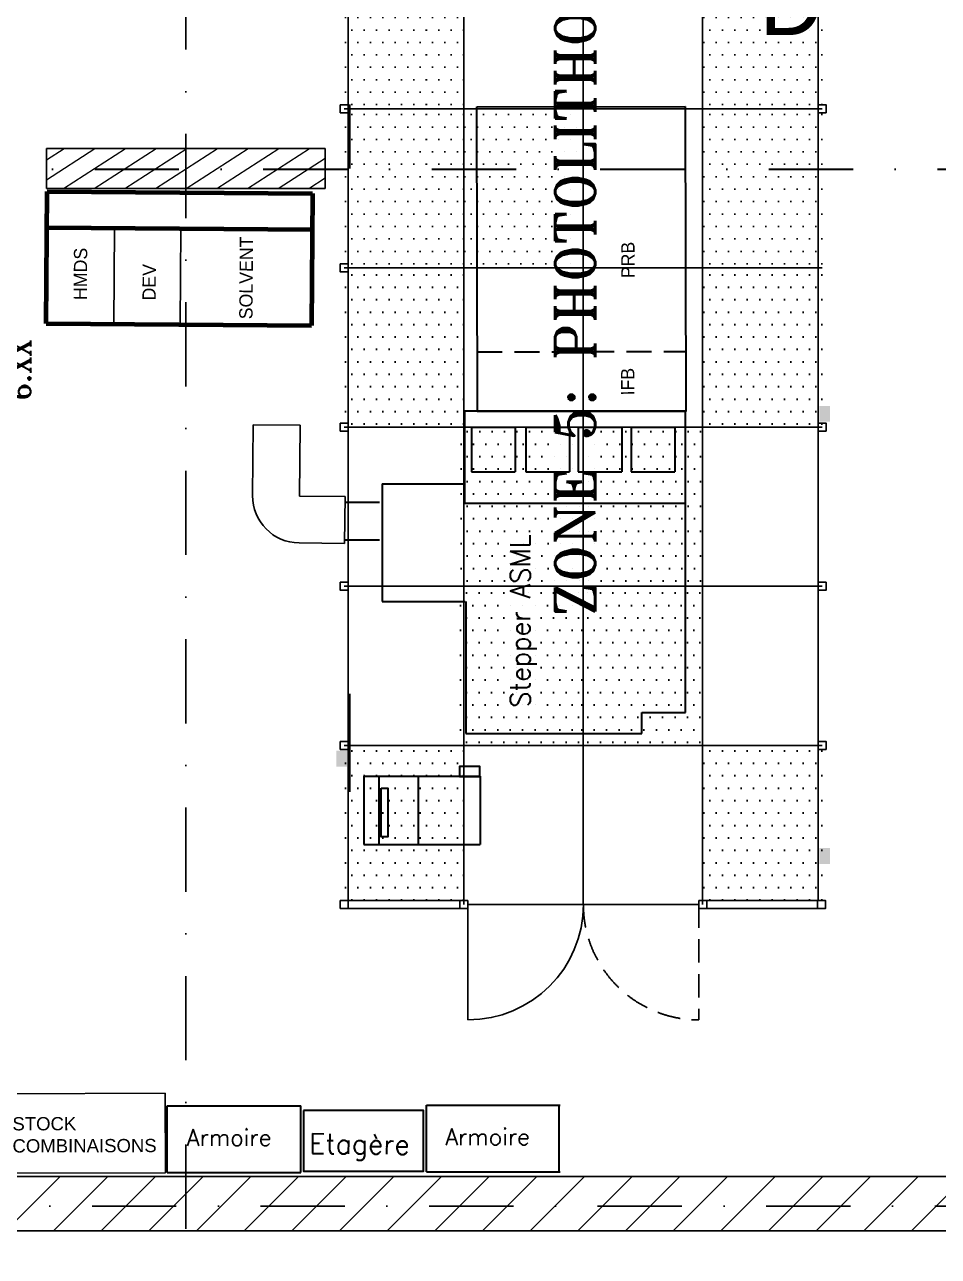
# Model space of a CAD drawing. Header units: millimetres. Extents: x -15291 to 293567, y -98510 to 49398.
# Drawn here: x 17101 to 23987, y 16047 to 25334 of the extents above; entities that cross this region are included whole.
import ezdxf
from ezdxf.enums import TextEntityAlignment as Align

# ---------------------------------------------------------------- set-up
doc = ezdxf.new("R2010")
doc.units = ezdxf.units.MM
doc.header["$LTSCALE"] = 50
doc.header["$MEASUREMENT"] = 0
for name, pattern in [('AUSGEZOGEN', [0]), ('GESTRICHELT', [0.75, 0.5, -0.25]), ('HIDDEN', [0.375, 0.25, -0.125]), ('STRICHPUNKT', [25.4, 12.7, -6.35, 0, -6.35])]:
    doc.linetypes.add(name, pattern=pattern)
doc.layers.get('0').update_dxf_attribs({"linetype": 'AUSGEZOGEN'})
doc.layers.add('AM_8', color=1, linetype='CONTINUOUS', lineweight=15)
for name, color, linetype in [('AXEN', 3, 'STRICHPUNKT'), ('AXNR', 3, 'CONTINUOUS'), ('BA01', 7, 'AUSGEZOGEN'), ('EL01', 7, 'AUSGEZOGEN'), ('EQUIP1', 7, 'AUSGEZOGEN'), ('FFU', 4, 'CONTINUOUS'), ('RASTER', 30, 'AUSGEZOGEN'), ('RW01', 4, 'AUSGEZOGEN'), ('RW02', 4, 'AUSGEZOGEN'), ('RWTEXT', 7, 'CONTINUOUS')]:
    doc.layers.add(name, color=color, linetype=linetype)
doc.styles.add('ROMANS8', font='ROMANS.SHX')
doc.styles.add('ROMANT', font='romant', dxfattribs={"height": 400})

# ---------------------------------------------------------------- blocks, each defined once
blk = doc.blocks.new('*X3')
at = {"color": 0}
for p, q in [((16958.4, 16240), (17368.4, 16650)), ((17317.6, 16240), (17727.6, 16650)), ((17676.8, 16240), (18086.8, 16650)), ((18036.1, 16240), (18446.1, 16650)), ((18395.3, 16240), (18805.3, 16650)), ((18754.5, 16240), (19164.5, 16650)), ((19113.7, 16240), (19523.7, 16650)), ((19472.9, 16240), (19882.9, 16650)), ((19832.1, 16240), (20242.1, 16650)), ((20191.3, 16240), (20601.3, 16650)), ((20550.5, 16240), (20960.5, 16650)), ((20909.7, 16240), (21319.7, 16650)), ((21268.9, 16240), (21678.9, 16650)), ((21628.2, 16240), (22038.2, 16650)), ((21987.4, 16240), (22397.4, 16650)), ((22346.6, 16240), (22756.6, 16650)), ((22705.8, 16240), (23115.8, 16650)), ((23065, 16240), (23475, 16650)), ((23424.2, 16240), (23834.2, 16650)), ((23783.4, 16240), (24193.4, 16650))]:
    blk.add_line(p, q, dxfattribs=at)

msp = doc.modelspace()

# ---------------------------------------------------------------- hatches: boundary and pattern name
at = {"layer": 'AM_8'}
h = msp.add_hatch(dxfattribs=at)
h.set_pattern_fill('ANSI31', color=0, scale=1000, angle=347.75062, style=0)
h.set_pattern_definition([(32.7506, (0, -2100.06), (-67.62294, 105.12915), [])])
h.paths.add_polyline_path([(19365, 24399.9), (17265, 24399.9), (17265, 24099.9), (19365, 24099.9)])
at = {"layer": 'FFU'}
h = msp.add_hatch(dxfattribs=at)
h.set_pattern_fill('DOTS,_I', color=256, scale=1500, style=2)
h.set_pattern_definition([(0, (-29700, -4800), (46.875, 93.75), [0, -93.75])])
h.paths.add_polyline_path([(19510, 24700), (20410, 24700), (20410, 25900), (19510, 25900)])
h = msp.add_hatch(dxfattribs=at)
h.set_pattern_fill('DOTS,_I', color=256, scale=1500, style=2)
h.set_pattern_definition([(0, (-27000, -4800), (46.875, 93.75), [0, -93.75])])
h.paths.add_polyline_path([(22210, 24700), (23110, 24700), (23110, 25900), (22210, 25900)])
h = msp.add_hatch(dxfattribs=at)
h.set_pattern_fill('DOTS,_I', color=256, scale=1500, style=2)
h.set_pattern_definition([(0, (-29700, -6000), (46.875, 93.75), [0, -93.75])])
h.paths.add_polyline_path([(19510, 23500), (20410, 23500), (20410, 24700), (19510, 24700)])
h = msp.add_hatch(dxfattribs=at)
h.set_pattern_fill('DOTS,_I', color=256, scale=1500, style=2)
h.set_pattern_definition([(0, (-28800, -6000), (46.875, 93.75), [0, -93.75])])
h.paths.add_polyline_path([(20410, 23500), (21310, 23500), (21310, 24700), (20410, 24700)])
h = msp.add_hatch(dxfattribs=at)
h.set_pattern_fill('DOTS,_I', color=256, scale=1500, style=2)
h.set_pattern_definition([(0, (-27000, -6000), (46.875, 93.75), [0, -93.75])])
h.paths.add_polyline_path([(22210, 23500), (23110, 23500), (23110, 24700), (22210, 24700)])
at = {"layer": 'FFU', "lineweight": 30}
h = msp.add_hatch(dxfattribs=at)
h.set_pattern_fill('DOTS,_I', color=256, scale=1500, style=2)
h.set_pattern_definition([(0, (-29699.97, -7207.49), (46.875, 93.75), [0, -93.75])])
h.paths.add_polyline_path([(19510, 22292.5), (20410, 22292.5), (20410, 23492.5), (19510, 23492.5)])
h = msp.add_hatch(dxfattribs=at)
h.set_pattern_fill('DOTS,_I', color=256, scale=1500, style=2)
h.set_pattern_definition([(0, (-27000, -7207.49), (46.875, 93.75), [0, -93.75])])
h.paths.add_polyline_path([(22210, 22292.5), (23110, 22292.5), (23110, 23492.5), (22210, 23492.5)])
h = msp.add_hatch(dxfattribs=at)
h.set_pattern_fill('DOTS,_I', color=256, scale=1500, style=2)
h.set_pattern_definition([(0, (-28829.33, -8390.53), (46.875, 93.75), [0, -93.75])])
h.paths.add_polyline_path([(20380.7, 21109.5), (21280.7, 21109.5), (21280.7, 22309.5), (20380.7, 22309.5)])
h = msp.add_hatch(dxfattribs=at)
h.set_pattern_fill('DOTS,_I', color=256, scale=1500, style=2)
h.set_pattern_definition([(0, (-27914.665, -8390.53), (46.875, 93.75), [0, -93.75])])
h.paths.add_polyline_path([(21295.3, 21109.5), (22195.3, 21109.5), (22195.3, 22309.5), (21295.3, 22309.5)])
h = msp.add_hatch(dxfattribs=at)
h.set_pattern_fill('DOTS,_I', color=256, scale=1500, style=2)
h.set_pattern_definition([(0, (-28834.22, -9606.9), (46.875, 93.75), [0, -93.75])])
h.paths.add_polyline_path([(20375.8, 19893.1), (21275.8, 19893.1), (21275.8, 21093.1), (20375.8, 21093.1)])
h = msp.add_hatch(dxfattribs=at)
h.set_pattern_fill('DOTS,_I', color=256, scale=1500, style=2)
h.set_pattern_definition([(0, (-27919.56, -9606.9), (46.875, 93.75), [0, -93.75])])
h.paths.add_polyline_path([(21290.4, 19893.1), (22190.4, 19893.1), (22190.4, 21093.1), (21290.4, 21093.1)])
h = msp.add_hatch(dxfattribs=at)
h.set_pattern_fill('DOTS,_I', color=256, scale=1500, style=2)
h.set_pattern_definition([(0, (-29699.97, -10797.03), (46.875, 93.75), [0, -93.75])])
h.paths.add_polyline_path([(19510, 18703), (20410, 18703), (20410, 19903), (19510, 19903)])
h = msp.add_hatch(dxfattribs=at)
h.set_pattern_fill('DOTS,_I', color=256, scale=1500, style=2)
h.set_pattern_definition([(0, (-27000, -10797.03), (46.875, 93.75), [0, -93.75])])
h.paths.add_polyline_path([(22210, 18703), (23110, 18703), (23110, 19903), (22210, 19903)])

# ---------------------------------------------------------------- linework, layer by layer
at = {"lineweight": 30}
for p, q in [((20507.5, 24713.9), (22077.5, 24718.1)), ((20513.6, 22413.9), (20507.5, 24713.9)), ((22077.5, 24718.1), (22083.6, 22418.1)), ((22083.6, 22418.1), (20513.6, 22413.9))]:
    msp.add_line(p, q, dxfattribs=at)
at = {"color": 0, "lineweight": 80}
for p, q in [((17262.8, 23081.5), (17270.2, 24076.5)), ((17270.2, 24076.5), (19270.1, 24061.6)), ((19270.1, 24061.6), (19262.8, 23066.6)), ((17268.2, 23804.2), (19268.1, 23789.3)), ((17262.8, 23081.5), (19262.8, 23066.6))]:
    msp.add_line(p, q, dxfattribs=at)
at = {"color": 0, "linetype": 'HIDDEN', "ltscale": 500}
msp.add_line((17772.7, 23077.7), (17778, 23800.4), dxfattribs=at)
at = {"color": 0, "linetype": 'HIDDEN', "ltscale": 200}
msp.add_line((18274, 23074), (18279.4, 23796.7), dxfattribs=at)
at = {"linetype": 'HIDDEN', "lineweight": 30, "ltscale": 15}
msp.add_line((20512.4, 22866.4), (22082.4, 22870.6), dxfattribs=at)
for p, q in [((18819.4, 21782.9), (18824.2, 22318.1)), ((18824.2, 22318.1), (19177.6, 22314.9)), ((19172.8, 21779.7), (19177.6, 22314.9)), ((19515.9, 21776.6), (19172.8, 21779.7)), ((19512.7, 21423.2), (19515.9, 21776.6)), ((19512.7, 21423.2), (19169.6, 21426.3))]:
    msp.add_line(p, q)
msp.add_arc((19172.8, 21779.7), 353.4, 179.48044, 269.48044)
at = {"layer": 'AXEN', "linetype": 'STRICHPUNKT'}
for p, q in [((18315, 37212.3), (18315, 14381.6)), ((2367.7, 16425), (56565, 16425))]:
    msp.add_line(p, q, dxfattribs=at)
at = {"layer": 'AXEN', "linetype": 'STRICHPUNKT', "lineweight": 30}
msp.add_line((2387.8, 24243.7), (56565, 24243.7), dxfattribs=at)
at = {"layer": 'BA01', "color": 7}
for p, q in [((17265, 24400), (19365, 24400)), ((17265, 24400), (17265, 24100)), ((19365, 24400), (19365, 24100)), ((19365, 24400), (19365, 24100)), ((19365, 24400), (19365, 24100)), ((17265, 24100), (19365, 24100))]:
    msp.add_line(p, q, dxfattribs=at)
at = {"layer": 'BA01'}
for p, q in [((7968.5, 16650), (56143.5, 16650)), ((23515, 16240), (55940, 16240))]:
    msp.add_line(p, q, dxfattribs=at)
msp.add_lwpolyline([(18160.7, 17277.2), (18162.4, 16677.2), (16952.4, 16673.7), (16950.7, 17273.7)], close=True, dxfattribs=at)
at = {"layer": 'EL01', "linetype": 'Continuous', "lineweight": 30}
for p, q in [((19549.8, 24732.4), (19549.8, 24248.7)), ((19549.1, 20288.7), (19549.1, 19549)), ((18176.4, 16679.3), (18176.4, 17181.8)), ((18176.4, 17181.8), (19182.2, 17181.8)), ((19182.2, 16679.3), (19182.2, 17181.8)), ((20129.9, 16684.8), (20129.9, 17187.4)), ((20129.9, 17187.4), (21135.7, 17187.4)), ((21129.6, 16684.8), (21129.6, 17187.4)), ((18176.4, 16679.3), (19182.2, 16679.3)), ((20129.9, 16684.8), (21135.7, 16684.8))]:
    msp.add_line(p, q, dxfattribs=at)
at = {"layer": 'EL01', "color": 0, "linetype": 'Continuous', "lineweight": 30}
for p, q in [((22080.7, 22418.9), (20415.1, 22418.9)), ((20415.1, 22418.9), (20415.1, 21723.9)), ((22080.7, 21723.9), (22080.7, 22418.9)), ((20469.4, 22299.3), (20469.4, 21963)), ((20469.4, 22299.3), (20798.3, 22299.3)), ((20798.3, 22299.3), (20798.3, 21963)), ((20877.4, 22299.3), (20877.4, 21963)), ((20877.4, 22299.3), (21206.4, 22299.3)), ((21206.4, 22299.3), (21206.4, 21963)), ((21273.3, 22299.3), (21273.3, 21963)), ((21273.3, 22299.3), (21602.2, 22299.3)), ((21602.2, 22299.3), (21602.2, 21963)), ((21671.1, 22299.3), (21671.1, 21963)), ((21671.1, 22299.3), (22000.1, 22299.3)), ((22000.1, 22299.3), (22000.1, 21963)), ((20469.4, 21963), (20798.3, 21963)), ((20877.4, 21963), (21206.4, 21963)), ((21273.3, 21963), (21602.2, 21963)), ((21671.1, 21963), (22000.1, 21963)), ((19795.2, 21871), (19795.2, 20984.1)), ((19795.2, 21871), (20408.1, 21871)), ((19515.9, 21734.9), (19776.3, 21734.9)), ((22080.7, 21723.9), (20404.9, 21723.9)), ((22080.7, 20147.2), (22080.7, 21723.9)), ((19515.9, 21450.9), (19776.3, 21450.9)), ((19795.2, 20984.1), (20419.8, 20984.1)), ((20426.5, 20984.1), (20426.5, 19990.2)), ((21751.7, 19990.2), (21751.7, 20147.2)), ((21751.7, 20147.2), (22080.7, 20147.2)), ((20426.5, 19990.2), (21751.7, 19990.2)), ((19657.2, 19666.7), (20532.8, 19666.7)), ((19657.2, 19666.7), (19657.2, 19153.7)), ((19769.1, 19666.7), (19769.1, 19153.7)), ((20066.5, 19666.7), (20066.5, 19153.7)), ((20532.8, 19666.7), (20532.8, 19153.7)), ((19657.2, 19153.7), (20532.8, 19153.7))]:
    msp.add_line(p, q, dxfattribs=at)
for points in [[(20376.9, 19666.5), (20531, 19666.5), (20531, 19741.2), (20376.9, 19741.2)], [(19786.7, 19577.8), (19838, 19577.8), (19838, 19209.6), (19786.7, 19209.6)]]:
    msp.add_lwpolyline(points, close=True, dxfattribs=at)
at = {"layer": 'EL01', "linetype": 'Continuous', "lineweight": 30}
msp.add_lwpolyline([(19201.5, 17147.3), (19201.5, 16688.2), (20108.1, 16688.2), (20108.1, 17147.3)], close=True, dxfattribs=at)
at = {"layer": 'EL01', "color": 7}
for points in [[(23170, 22460), (23170, 22340), (23090, 22460), (23090, 22340)], [(19530, 19860), (19530, 19740), (19450, 19860), (19450, 19740)], [(23170, 19126.2), (23170, 19006.2), (23090, 19126.2), (23090, 19006.2)]]:
    msp.add_solid(points, dxfattribs=at)
at = {"layer": 'EQUIP1'}
msp.add_line((23515, 16240), (2288.1, 16240), dxfattribs=at)
at = {"layer": 'RASTER'}
for p, q in [((20410, 18700), (20410, 31900)), ((21310, 18700), (21310, 31900)), ((22210, 18700), (22210, 31900)), ((19510, 24700), (23110, 24700)), ((19510, 23500), (23110, 23500)), ((19510, 22300), (23110, 22300)), ((19510, 21100), (23110, 21100)), ((19510, 19900), (23110, 19900))]:
    msp.add_line(p, q, dxfattribs=at)
at = {"layer": 'RW01'}
for p, q in [((19540, 18730), (19540, 31900.9)), ((23080, 18730), (23080, 31900.9)), ((20380, 18730), (19540, 18730)), ((20380, 18670), (19540, 18670)), ((23076.5, 18730), (22236.5, 18730)), ((23076.5, 18670), (22236.5, 18670))]:
    msp.add_line(p, q, dxfattribs=at)
at = {"layer": 'RW01', "flags": 128}
for points in [[(19480, 24730), (19480, 24670), (19540, 24670), (19540, 24730)], [(23080, 24670), (23140, 24670), (23140, 24730), (23080, 24730)], [(19480, 23530), (19480, 23470), (19540, 23470), (19540, 23530)], [(19480, 22330), (19480, 22270), (19540, 22270), (19540, 22330)], [(23080, 22270), (23140, 22270), (23140, 22330), (23080, 22330)], [(19480, 21130), (19480, 21070), (19540, 21070), (19540, 21130)], [(23080, 21070), (23140, 21070), (23140, 21130), (23080, 21130)], [(19480, 19930), (19480, 19870), (19540, 19870), (19540, 19930)], [(23080, 19870), (23140, 19870), (23140, 19930), (23080, 19930)], [(19480, 18730), (19480, 18670), (19540, 18670), (19540, 18730)], [(20380, 18730), (20380, 18670), (20440, 18670), (20440, 18730)], [(22181.8, 18670), (22241.8, 18670), (22241.8, 18730), (22181.8, 18730)], [(23076.5, 18730), (23076.5, 18670), (23136.5, 18670), (23136.5, 18730)]]:
    msp.add_lwpolyline(points, close=True, dxfattribs=at)
at = {"layer": 'RW02'}
for q in [(22181.8, 18700), (20441.8, 17830)]:
    msp.add_line((20441.8, 18700), q, dxfattribs=at)
at = {"layer": 'RW02', "linetype": 'GESTRICHELT', "ltscale": 7}
msp.add_line((22181.8, 18700), (22181.8, 17830), dxfattribs=at)
at = {"layer": 'RW02'}
msp.add_arc((20441.8, 18700), 870, 270, 0, dxfattribs=at)
at = {"layer": 'RW02', "linetype": 'GESTRICHELT', "ltscale": 7}
msp.add_arc((22181.8, 18700), 870, 180, 270, dxfattribs=at)

# ---------------------------------------------------------------- block references
at = {"layer": 'BA01'}
msp.add_blockref('*X3', (0, 0), dxfattribs=at)

# ---------------------------------------------------------------- texts
at = {"color": 0, "lineweight": -2}
msp.add_text('SOLVENT', height=100, rotation=89.57471, dxfattribs=at).set_placement((18818.2, 23112.5))
for s, p in [('PRB', (21698.1, 23422.3)), ('IFB', (21695.8, 22538.5))]:
    msp.add_text(s, height=100, rotation=90.15266).set_placement(p)
at = {"color": 0}
for s, p in [('HMDS', (17570.1, 23257.8)), ('DEV', (18088.4, 23253.9))]:
    msp.add_text(s, height=100, rotation=89.57471, dxfattribs=at).set_placement(p)
at = {"layer": 'AXNR', "lineweight": 30}
msp.add_text('D', height=500, dxfattribs=at).set_placement((22638.8, 25256))
at = {"layer": 'EQUIP1', "style": 'ROMANT'}
msp.add_text('6.XX', height=150, rotation=90, dxfattribs=at).set_placement((17147.9, 22731.3), align=Align.CENTER)
at = {"layer": 'EQUIP1', "style": 'ROMANS8', "width": 0.95}
msp.add_text('Stepper ASML', height=150, rotation=90, dxfattribs=at).set_placement((20911.1, 20184.6))
at = {"layer": 'EQUIP1', "style": 'ROMANS8'}
msp.add_text('Etagère', height=150, rotation=359.46296, dxfattribs=at).set_placement((19244.3, 16822.8))
at = {"layer": 'EQUIP1', "attachment_point": 1, "style": 'ROMANT'}
for s, insert, char_height, width, rotation in [('{\\fArial|b0|i0|c0|p34;STOCK\\PCOMBINAISONS}', (17008.9, 17096.6), 100, 517.22, 0.16541), ('{\\Fsimplex.shx;Armoire}', (18323.8, 17005.2), 125, 95, 0.0277), ('{\\Fsimplex.shx;Armoire}', (20271.3, 17010.7), 125, 95, 0.0277)]:
    msp.add_mtext(s, dxfattribs=dict(at, insert=insert, char_height=char_height, width=width, rotation=rotation))
at = {"layer": 'RWTEXT', "lineweight": 30, "style": 'ROMANT'}
msp.add_text(' ZONE 5: PHOTOLITHOGRAPHIE', height=300, rotation=90, dxfattribs=at).set_placement((21399.7, 20666.2))

doc.saveas('drawing.dxf')
